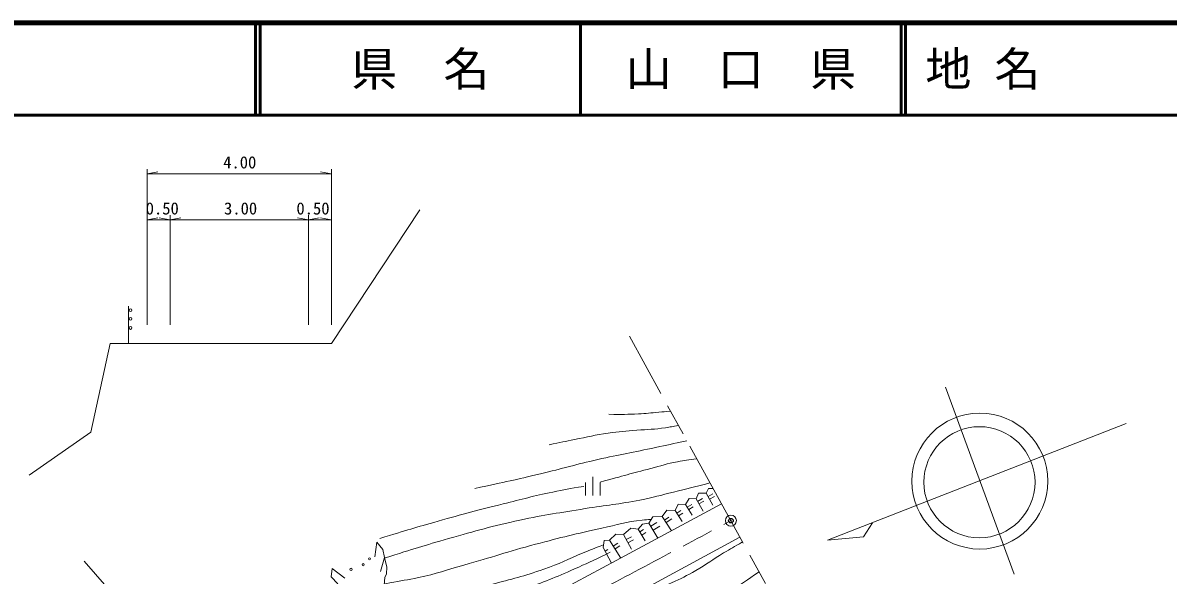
# Model space of a CAD drawing. Units: millimetres, scale not verified, with parts at other scales. Extents: x 40000 to 680000, y 20000 to 380000.
# Drawn here: x 272530 to 396709, y 320097 to 380000 of the extents above; entities that cross this region are included whole.
import ezdxf
from ezdxf.enums import TextEntityAlignment as Align

# ---------------------------------------------------------------- set-up
doc = ezdxf.new("R2010")
doc.units = ezdxf.units.MM
doc.header["$LTSCALE"] = 1000
doc.header["$PDMODE"] = 32
doc.header["$PDSIZE"] = 500
doc.linetypes.add('CHAIN', pattern=[18.5, 12, -1.5, 3.5, -1.5])
for name, color, linetype, lineweight in [('M-BGD', 7, 'Continuous', 13), ('M-BMK', 2, 'CHAIN', 13), ('M-BMK-SRVR', 3, 'Continuous', 13), ('M-STR-HTXT', 7, 'Continuous', 13), ('M-TTL', 2, 'Continuous', 140), ('M-TTL-LINE', 7, 'Continuous', 50)]:
    doc.layers.add(name, color=color, linetype=linetype, lineweight=lineweight)
doc.layers.add('M-OTRS', color=6, linetype='Continuous')
doc.layers.add('M-TTL-TXT', color=7, linetype='Continuous')
doc.styles.add('ＭＳ ゴシック', font='')
doc.styles.get('ＭＳ ゴシック').set_extended_font_data('MS Gothic')

msp = doc.modelspace()

# ---------------------------------------------------------------- linework, layer by layer
at = {"layer": 'M-BGD'}
for p, q in [((285990, 364131), (285990, 347229)), ((305990, 364131), (305990, 347229)), ((285990, 363631), (287172, 363839)), ((285990, 363631), (305990, 363631)), ((305990, 363631), (304808, 363839)), ((288490, 359131), (288490, 347229)), ((303490, 359131), (303490, 347229)), ((305990, 345229), (315586, 359722)), ((285990, 358631), (287172, 358839)), ((285990, 358631), (288490, 358631)), ((288490, 358631), (287308, 358839)), ((288490, 358631), (289672, 358839)), ((288490, 358631), (303490, 358631)), ((303490, 358631), (302308, 358839)), ((303490, 358631), (304672, 358839)), ((303490, 358631), (305990, 358631)), ((305990, 358631), (304808, 358839)), ((283997, 345229), (283997, 349286)), ((281990, 345229), (305990, 345229)), ((334319, 328743), (334319, 330743)), ((333519, 328743), (333519, 330143)), ((335119, 328743), (335119, 330143)), ((345685, 328081), (346217, 328399)), ((345839, 327824), (346355, 328133)), ((346836, 328610), (347340, 328895)), ((346989, 328338), (347519, 328638)), ((343436, 326826), (343867, 327104)), ((343621, 326538), (344078, 326833)), ((344577, 327466), (345075, 327769)), ((344731, 327213), (345208, 327503)), ((340610, 325395), (341285, 325808)), ((340868, 324972), (341591, 325413)), ((342090, 326065), (342554, 326367)), ((342264, 325797), (342886, 326201)), ((337951, 323943), (338540, 324263)), ((339417, 324808), (339831, 325050)), ((339629, 324442), (340092, 324712)), ((336543, 323245), (337044, 323562)), ((336739, 322935), (337262, 323266)), ((338136, 323602), (338722, 323921)), ((335657, 322707), (335948, 322861)), ((335827, 322384), (336219, 322591))]:
    msp.add_line(p, q, dxfattribs=at)
for points in [[(281990, 345229), (279897, 335588), (273197, 330939)], [(346617, 328997), (346866, 329501), (347375, 329507)], [(260530, 285457), (264046, 285278), (268401, 285550), (273557, 286047), (277740, 286934), (282689, 288612), (286275, 290021), (290822, 292117), (294056, 294167), (298200, 297248), (299735, 298538), (303180, 301434), (306425, 304161), (308626, 305662), (310804, 307064), (318164, 311434), (325772, 315735), (329444, 317709), (336857, 321680), (348294, 327834)], [(344396, 327763), (344761, 328398), (345517, 328362), (346312, 327033)], [(345517, 328362), (345791, 329002), (346617, 328997), (347359, 327684)], [(341838, 326452), (342340, 327147), (343246, 327121), (344021, 325918)], [(343246, 327121), (343585, 327785), (344396, 327763), (345100, 326606)], [(339256, 325084), (339705, 325610), (340414, 325715), (341389, 324119)], [(340414, 325715), (340852, 326430), (341838, 326452), (342846, 324903)], [(267801, 280144), (272049, 280945), (274470, 281528), (281122, 283641), (286534, 285803), (289394, 287156), (293011, 289134), (298342, 292647), (301064, 294757), (302580, 296056), (304972, 297827), (308758, 300634), (311452, 302621), (314475, 304693), (317430, 306461), (321273, 308561), (328854, 312552), (339265, 318257), (350288, 324210)], [(336137, 323887), (336813, 324552), (337644, 324507), (338519, 322895)], [(337644, 324507), (338464, 325178), (339256, 325084), (340004, 323798)], [(310698, 322076), (310905, 323668), (311546, 322867), (311725, 322020), (311301, 320484)], [(336343, 321404), (335456, 323089), (335550, 323854), (336137, 323887), (337361, 321951)], [(311725, 322020), (311988, 320955), (311960, 320249), (311781, 319825), (311678, 318573)], [(307992, 317152), (306579, 317962), (306306, 318527), (306674, 319140), (305939, 319912), (306071, 320797), (307427, 319771)]]:
    msp.add_lwpolyline(points, dxfattribs=at)
for centre, radius in [((284201, 348826), 151), ((284201, 347894), 151), ((284201, 346908), 151), ((310117, 321866), 121), ((308112, 320719), 121), ((309425, 321228), 121)]:
    msp.add_circle(centre, radius, dxfattribs=at)
for points, knots in [([(336065, 337538), (337595, 337530), (338018, 337516), (339267, 337586), (340131, 337635), (340614, 337684), (341477, 337762), (341980, 337808), (342141, 337823), (342766, 337886)], [0, 0, 0, 0, 1, 1, 1, 2, 2, 2, 3, 3, 3, 3]), ([(329580, 334224), (330923, 334510), (331267, 334581), (332350, 334800), (333774, 335088), (334564, 335290), (336001, 335505), (337200, 335684), (337883, 335695), (339091, 335809), (340310, 335924), (341004, 335887), (342213, 336081), (342763, 336170), (342956, 336198), (343615, 336342)], [0, 0, 0, 0, 1, 1, 1, 2, 2, 2, 3, 3, 3, 4, 4, 4, 5, 5, 5, 5]), ([(321549, 329494), (324986, 330233), (325880, 330422), (328642, 331079), (331085, 331661), (332429, 332089), (334880, 332639), (337311, 333185), (338689, 333412), (341124, 333936), (342455, 334222), (342876, 334312), (344530, 334679)], [0, 0, 0, 0, 1, 1, 1, 2, 2, 2, 3, 3, 3, 4, 4, 4, 4]), ([(335111, 330184), (337775, 330913), (338454, 331106), (340605, 331662), (341736, 331954), (342355, 332187), (343503, 332398), (344324, 332550), (344616, 332593), (345617, 332703)], [0, 0, 0, 0, 1, 1, 1, 2, 2, 2, 3, 3, 3, 3]), ([(311244, 324071), (314276, 325005), (315072, 325247), (317542, 325945), (320287, 326722), (321835, 327126), (324603, 327819), (326698, 328343), (327865, 328671), (329982, 329100), (331290, 329365), (331724, 329450), (333340, 329722)], [0, 0, 0, 0, 1, 1, 1, 2, 2, 2, 3, 3, 3, 4, 4, 4, 4]), ([(311700, 321930), (315051, 322999), (315946, 323279), (318693, 324058), (321689, 324907), (323367, 325401), (326410, 326059), (329160, 326653), (330728, 326851), (333504, 327308), (335821, 327689), (337139, 327787), (339444, 328237), (340882, 328517), (341671, 328755), (343094, 329101), (344643, 329478), (345132, 329604), (347051, 330095)], [0, 0, 0, 0, 1, 1, 1, 2, 2, 2, 3, 3, 3, 4, 4, 4, 5, 5, 5, 6, 6, 6, 6]), ([(285409, 301714), (286965, 302678), (287400, 302951), (288627, 303817), (289940, 304743), (290616, 305342), (291890, 306321), (293541, 307590), (294489, 308272), (296116, 309573), (297475, 310660), (298185, 311333), (299554, 312408), (301006, 313549), (301848, 314154), (303368, 315205), (304412, 315927), (304992, 316344), (306100, 316962), (307522, 317755), (308401, 318049), (309934, 318600), (310845, 318928), (311382, 319035), (312326, 319250), (313530, 319525), (314228, 319559), (315434, 319825), (317383, 320254), (318439, 320639), (320360, 321181), (323401, 322039), (325074, 322626), (328127, 323441), (330913, 324184), (332482, 324577), (335300, 325186), (337005, 325554), (337941, 325912), (339678, 326067), (340066, 326101), (340205, 326123), (340672, 326136)], [0, 0, 0, 0, 1, 1, 1, 2, 2, 2, 3, 3, 3, 4, 4, 4, 5, 5, 5, 6, 6, 6, 7, 7, 7, 8, 8, 8, 9, 9, 9, 10, 10, 10, 11, 11, 11, 12, 12, 12, 13, 13, 13, 14, 14, 14, 14]), ([(269649, 293419), (271109, 293230), (271586, 293194), (272833, 293193), (274495, 293193), (275436, 293318), (277062, 293664), (278355, 293940), (279098, 294073), (280323, 294570), (282471, 295443), (283684, 295989), (285588, 297311), (287342, 298528), (288227, 299347), (289836, 300749), (292233, 302837), (293435, 304162), (295788, 306300), (298064, 308367), (299279, 309599), (301681, 311519), (303103, 312657), (303871, 313354), (305443, 314273), (306689, 315001), (307435, 315339), (308783, 315852), (310409, 316471), (311361, 316721), (313058, 317101), (315123, 317563), (316330, 317555), (318406, 317965), (320342, 318349), (321424, 318585), (323333, 319084), (325568, 319669), (326828, 319981), (329012, 320733), (330714, 321319), (331599, 321826), (333267, 322500), (334135, 322851), (334411, 322963), (335493, 323391)], [0, 0, 0, 0, 1, 1, 1, 2, 2, 2, 3, 3, 3, 4, 4, 4, 5, 5, 5, 6, 6, 6, 7, 7, 7, 8, 8, 8, 9, 9, 9, 10, 10, 10, 11, 11, 11, 12, 12, 12, 13, 13, 13, 14, 14, 14, 15, 15, 15, 15]), ([(350572, 323693), (349569, 323129), (349306, 322974), (348505, 322495), (347311, 321780), (346702, 321280), (345495, 320589), (344497, 320019), (343918, 319729), (342869, 319261), (341967, 318858), (341510, 318430), (340531, 318300), (340041, 318235), (339820, 318214), (339265, 318257)], [0, 0, 0, 0, 1, 1, 1, 2, 2, 2, 3, 3, 3, 4, 4, 4, 5, 5, 5, 5]), ([(310472, 313819), (311348, 314314), (311660, 314444), (312455, 314770), (314017, 315410), (315009, 315414), (316656, 315787), (318773, 316267), (320000, 316367), (322090, 316955), (323987, 317489), (325029, 317866), (326875, 318556), (329026, 319361), (330228, 319828), (332328, 320759), (333706, 321369), (334161, 321577), (335827, 322384)], [0, 0, 0, 0, 1, 1, 1, 2, 2, 2, 3, 3, 3, 4, 4, 4, 5, 5, 5, 6, 6, 6, 6]), ([(324216, 310110), (324700, 309785), (324894, 309674), (325372, 309489), (325986, 309253), (326374, 309243), (327030, 309188), (327695, 309132), (328075, 309199), (328734, 309301), (329828, 309469), (330401, 309757), (331447, 310120), (334566, 311204), (336265, 311952), (339286, 313286), (341889, 314435), (343347, 315086), (345867, 316408), (347267, 317143), (348020, 317614), (349357, 318458), (350547, 319208), (350936, 319474), (352351, 320459)], [0, 0, 0, 0, 1, 1, 1, 2, 2, 2, 3, 3, 3, 4, 4, 4, 5, 5, 5, 6, 6, 6, 7, 7, 7, 8, 8, 8, 8])]:
    msp.add_open_spline(points, degree=3, knots=knots, dxfattribs=at)
at = {"layer": 'M-BMK'}
msp.add_line((359550, 307369), (338291, 346022), dxfattribs=at)
msp.add_arc((-3141123, 6874090), 7420275, 297.76724, 298.05962, dxfattribs=at)
at = {"layer": 'M-BMK-SRVR'}
msp.add_line((372586, 340468), (380005, 320195), dxfattribs=at)
msp.add_lwpolyline([(392146, 336537), (359766, 323873), (363689, 324241), (364640, 325779)], dxfattribs=at)
for centre, radius in [((376298, 330297), 7372), ((376250, 330169), 6027), ((349301, 326005), 600)]:
    msp.add_circle(centre, radius, dxfattribs=at)
at = {"layer": 'M-OTRS'}
msp.add_point((349301, 326005), dxfattribs=at)
at = {"layer": 'M-STR-HTXT'}
msp.add_line((279164, 321618), (300517, 297132), dxfattribs=at)
at = {"layer": 'M-TTL'}
msp.add_line((680000, 380000), (40000, 380000), dxfattribs=at)
at = {"layer": 'M-TTL-LINE'}
for p, q in [((297750, 380000), (297750, 370000)), ((298250, 380000), (298250, 370000)), ((333000, 380000), (333000, 370000)), ((367750, 380000), (367750, 370000)), ((368250, 380000), (368250, 370000)), ((40000, 370000), (680000, 370000))]:
    msp.add_line(p, q, dxfattribs=at)

# ---------------------------------------------------------------- texts
at = {"layer": 'M-BGD', "style": 'ＭＳ ゴシック'}
for s, p in [('4.00', (294248, 363817)), ('0.50', (285843, 358817)), ('3.00', (294339, 358817)), ('0.50', (302188, 358817))]:
    msp.add_text(s, height=1320, dxfattribs=at).set_placement(p, align=Align.BOTTOM_LEFT)
at = {"layer": 'M-TTL-TXT', "style": 'ＭＳ ゴシック'}
for s, p in [('県\u3000名', (315625, 375000)), ('山\u3000口\u3000県', (350375, 375000))]:
    msp.add_text(s, height=3666, dxfattribs=at).set_placement(p, align=Align.MIDDLE_CENTER)
msp.add_text('地 名', height=3666, dxfattribs=at).set_placement((370380, 375000), align=Align.MIDDLE_LEFT)

doc.saveas('drawing.dxf')
